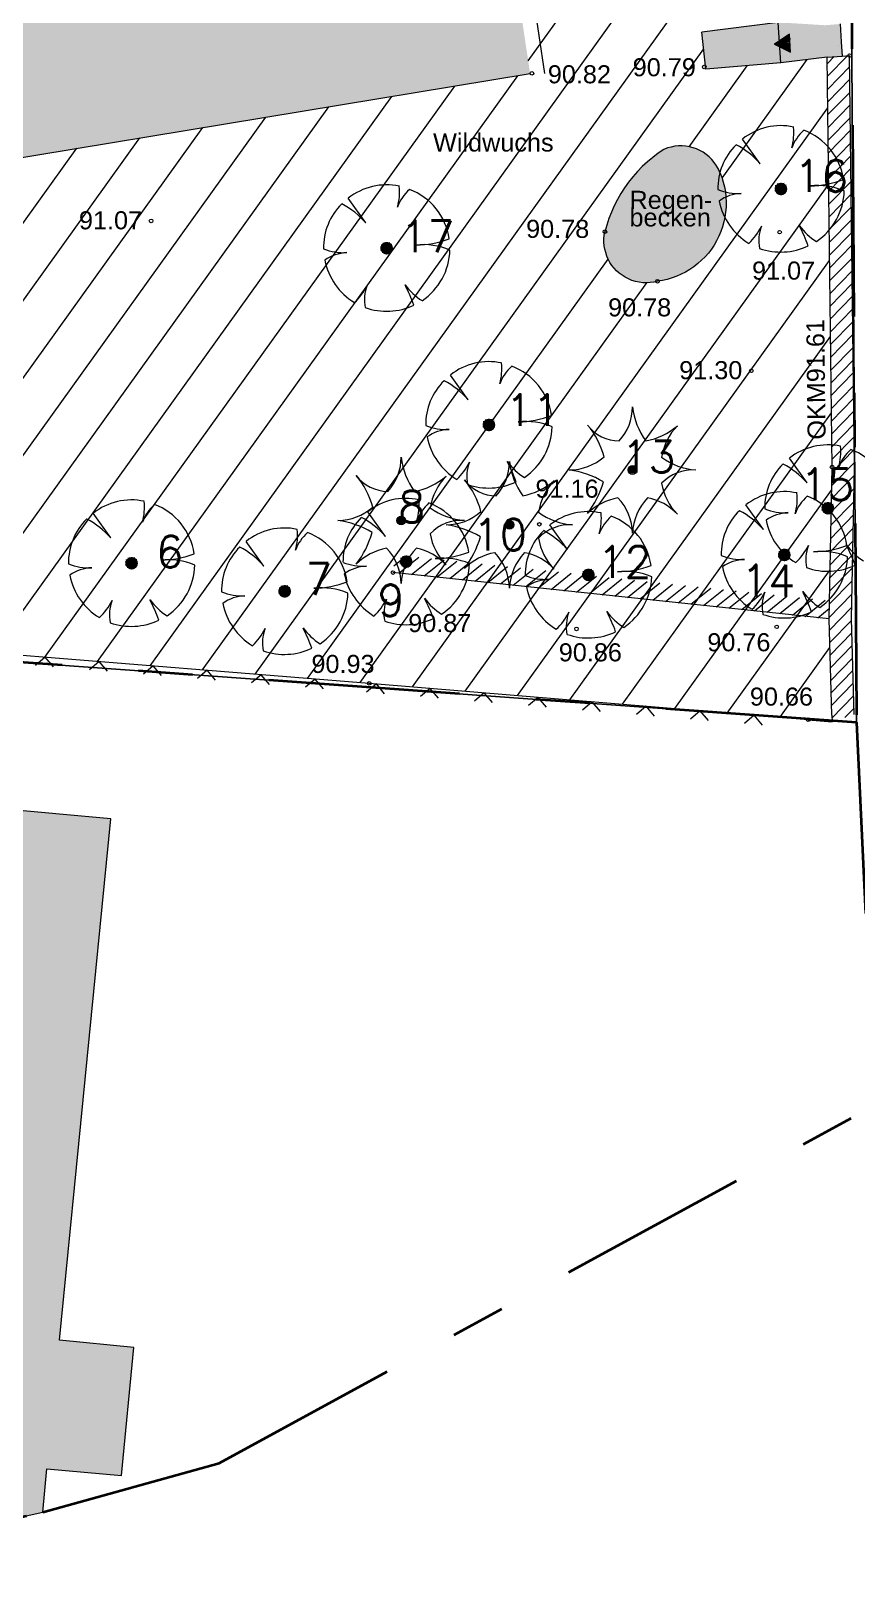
# Model space of a CAD drawing. Header units: centimetres. Extents: x 0 to 44.8, y 0 to 29.7.
# Drawn here: x 37.096 to 38.621, y 5.272 to 8.139 of the extents above; entities that cross this region are included whole.
import ezdxf
from ezdxf.xclip import XClip

# ---------------------------------------------------------------- set-up
doc = ezdxf.new("R2010")
doc.units = ezdxf.units.CM
doc.header["$MEASUREMENT"] = 0
doc.header["$XCLIPFRAME"] = 0
doc.linetypes.add('Doppelstrichlinie', pattern=[1.093611, 0.529167, -0.211667, 0.141111, -0.211667])
for name, color, linetype in [('AB-01_Lageplan_1_0', 7, 'Continuous'), ('AB-01_Lageplan_1_Ebene 500', 7, 'Continuous'), ('AB-01_Lageplan_1_Ebene 510', 7, 'Continuous'), ('AB-01_Lageplan_1_Ebene 7000', 7, 'Continuous'), ('AB-01_Lageplan_1_Ebene 7340', 7, 'Continuous'), ('AB-01_Lageplan_1_Ebene 7350', 7, 'Continuous'), ('AB-01_Lageplan_1_Ebene 8000', 7, 'Continuous'), ('AB-01_Lageplan_1_Ebene 805', 7, 'Continuous'), ('Layout-Zeichnung.Layout', 7, 'Continuous')]:
    doc.layers.add(name, color=color, linetype=linetype)
doc.styles.add('ERSTELLTER_STIL_2', font='Simplex.shx')
doc.styles.add('ERSTELLTER_STIL_3', font='')
doc.styles.get('ERSTELLTER_STIL_3').set_extended_font_data('Arial')

# ---------------------------------------------------------------- blocks, each defined once
blk = doc.blocks.new('Zeichnung_1_1', base_point=(36.7453, 8.7483))
at = {"layer": 'AB-01_Lageplan_1_Ebene 7000', "linetype": 'Continuous', "lineweight": 18, "true_color": 0x00a800}
for points in [[(38.4808, 7.8586, 1), (38.4808, 7.8353, 1)], [(37.7529, 7.7494, 1), (37.7529, 7.726, 1)], [(37.9417, 7.4231, 1), (37.9417, 7.3998, 1)], [(38.2066, 7.3342, 1), (38.2066, 7.3226, 1)], [(38.5675, 7.2694, 1), (38.5675, 7.2461, 1)], [(37.7796, 7.2411, 1), (37.7796, 7.2294, 1)], [(37.9795, 7.233, 1), (37.9795, 7.2213, 1)], [(37.2821, 7.1679, 1), (37.2821, 7.1446, 1)], [(37.7889, 7.1708, 1), (37.7889, 7.1475, 1)], [(38.487, 7.1833, 1), (38.487, 7.1599, 1)], [(38.1254, 7.1464, 1), (38.1254, 7.123, 1)], [(37.5646, 7.1161, 1), (37.5646, 7.0927, 1)]]:
    blk.add_hatch(color=94, dxfattribs=at).paths.add_polyline_path(points)
at = {"layer": 'AB-01_Lageplan_1_Ebene 7350', "linetype": 'Continuous', "lineweight": 18, "true_color": 0x89cdcd}
blk.add_hatch(color=133, dxfattribs=at).paths.add_polyline_path([(38.2073, 7.8696, 0.113733), (38.1557, 7.7682, 0.279249), (38.1821, 7.6919, 0.246021), (38.2529, 7.6767, 0.257548), (38.3661, 7.7597, 0.211587), (38.3681, 7.8774, 0.137121), (38.3428, 7.9108, 0.27158), (38.2647, 7.9202, 0.075997)])
at = {"layer": 'AB-01_Lageplan_1_Ebene 8000', "linetype": 'Continuous', "lineweight": 18, "true_color": 0xcdbe89}
blk.add_hatch(color=43, dxfattribs=at).paths.add_polyline_path([(38.4755, 8.1546), (38.3348, 8.1367), (38.3423, 8.068), (38.4803, 8.0798), (38.5663, 8.0906), (38.5937, 8.0924), (38.5898, 8.1516), (38.5627, 8.1492)])
at = {"layer": 'AB-01_Lageplan_1_Ebene 805', "linetype": 'Continuous', "lineweight": 13, "true_color": 0x9f9f9f}
for points in [[(37.0499, 8.8128), (36.4214, 8.7067), (36.457, 8.3415), (36.4832, 7.8074), (38.0177, 8.0599), (37.8964, 8.865), (38.5523, 8.9813), (38.233, 10.6142), (37.8071, 10.541), (37.566, 10.5032), (37.647, 10.042), (37.7704, 9.3499), (37.841, 8.9455)], [(36.5073, 5.2724), (37.1183, 5.4047), (37.1255, 5.4848), (37.2632, 5.4722), (37.2859, 5.7088), (37.1486, 5.7222), (37.2434, 6.6848), (37.0276, 6.7044), (37.0429, 6.8656), (36.7496, 6.8936), (36.7342, 6.733), (36.6322, 6.7429), (36.6105, 6.5196), (36.5223, 6.5283), (36.5002, 6.3016), (36.5885, 6.2929)]]:
    blk.add_hatch(color=253, dxfattribs=at).paths.add_polyline_path(points)
at = {"layer": 'AB-01_Lageplan_1_0', "color": 7, "linetype": 'Continuous', "lineweight": 25, "ltscale": 0.666667, "flags": 128}
blk.add_lwpolyline([(38.6074, 8.6995), (38.233, 10.6142), (37.8071, 10.541), (36.9485, 10.4063), (34.6533, 10.7925), (34.6979, 11.2363), (33.4887, 11.3749), (33.1605, 8.0705), (33.1819, 7.6585), (33.9245, 7.4314), (35.1205, 7.5647), (36.4969, 7.7181), (36.4491, 7.0186), (38.6203, 6.8623)], close=True, dxfattribs=at)
blk.add_lwpolyline([(38.6074, 8.6995), (38.233, 10.6142), (37.8071, 10.541), (36.9485, 10.4063), (34.6533, 10.7925), (34.6979, 11.2363), (33.4887, 11.3749), (33.1605, 8.0705), (33.1819, 7.6585), (33.9245, 7.4314), (35.1205, 7.5647), (36.4969, 7.7181), (36.4491, 7.0186), (38.6203, 6.8623)], close=True, dxfattribs=at)
blk.add_lwpolyline([(38.6074, 8.6995), (38.233, 10.6142), (37.8071, 10.541), (36.9485, 10.4063), (34.6533, 10.7925), (34.6979, 11.2363), (33.4887, 11.3749), (33.1605, 8.0705), (33.1819, 7.6585), (33.9245, 7.4314), (35.1205, 7.5647), (36.4969, 7.7181), (36.4491, 7.0186), (38.6203, 6.8623)], close=True, dxfattribs=at)
at = {"layer": 'AB-01_Lageplan_1_Ebene 500', "color": 2, "linetype": 'Continuous', "lineweight": 18, "ltscale": 0.666667}
for p, q in [((38.3315, 8.1353), (38.3315, 8.1353)), ((38.5873, 8.1114), (38.5873, 8.1114)), ((38.4775, 8.0806), (38.4775, 8.0806))]:
    blk.add_line(p, q, dxfattribs=at)
at = {"layer": 'AB-01_Lageplan_1_Ebene 500', "color": 7, "linetype": 'Continuous', "lineweight": 13, "ltscale": 0.666667}
for centre in [(38.6075, 8.0933), (38.021, 8.0604), (38.3391, 8.0722), (37.318, 7.7881), (38.1557, 7.7682), (38.4783, 7.7673), (38.2529, 7.6767), (38.4261, 7.5115), (38.0347, 7.2281), (37.7645, 7.1391), (38.1033, 7.035), (38.4729, 7.0389), (37.7206, 6.9346), (38.531, 6.8675)]:
    blk.add_circle(centre, 0.00333, dxfattribs=at)
at = {"layer": 'AB-01_Lageplan_1_Ebene 510', "color": 1, "linetype": 'Doppelstrichlinie', "lineweight": 35, "ltscale": 0.666667, "true_color": 0xe60000}
for p, q in [((38.6074, 8.6995), (38.6203, 6.8623)), ((38.6203, 6.8623), (36.4491, 7.0186)), ((38.6203, 6.8623), (38.6528, 6.1553)), ((37.4439, 5.4953), (38.6264, 6.1409)), ((37.1183, 5.4047), (37.4439, 5.4953)), ((36.5073, 5.2724), (37.1183, 5.4047))]:
    blk.add_line(p, q, dxfattribs=at)
at = {"layer": 'AB-01_Lageplan_1_Ebene 510', "color": 7, "linetype": 'Continuous', "lineweight": 13, "ltscale": 0.666667}
blk.add_circle((38.6203, 6.8623), 0.0005, dxfattribs=at)
at = {"layer": 'AB-01_Lageplan_1_Ebene 7000', "color": 7, "linetype": 'Continuous', "lineweight": 13, "ltscale": 0.666667}
for p, q in [((38.0142, 8.0833), (38.5541, 8.8358)), ((37.316, 6.9672), (38.5559, 8.6953)), ((37.413, 6.9594), (38.5576, 8.5548)), ((37.5099, 6.9516), (38.3382, 8.1059)), ((38.372, 7.8672), (38.5289, 8.0859)), ((37.2191, 6.975), (37.9947, 8.0561)), ((38.311, 7.9251), (38.4182, 8.0745)), ((37.1221, 6.9828), (37.8784, 8.037)), ((36.9282, 6.9985), (37.6458, 7.9987)), ((37.0252, 6.9906), (37.7621, 8.0178)), ((36.8313, 7.0063), (37.5296, 7.9796)), ((37.8007, 6.9279), (38.5674, 7.9965)), ((36.6373, 7.0219), (37.297, 7.9413)), ((36.7343, 7.0141), (37.4133, 7.9604)), ((36.5404, 7.0297), (37.1807, 7.9222)), ((38.4423, 7.8936), (38.4097, 7.9391)), ((37.8975, 6.9199), (38.569, 7.8559)), ((38.4902, 7.854), (38.4703, 7.8528)), ((38.4738, 7.8563), (38.4867, 7.8575)), ((37.7144, 7.7844), (37.6818, 7.8299)), ((38.4692, 7.8493), (38.4913, 7.8505)), ((38.4913, 7.8446), (38.4692, 7.8435)), ((38.4727, 7.84), (38.489, 7.84)), ((38.4843, 7.8376), (38.475, 7.8376)), ((37.7413, 7.74), (37.7634, 7.7412)), ((37.7623, 7.7447), (37.7424, 7.7435)), ((37.7459, 7.747), (37.7588, 7.7482)), ((37.6069, 6.9437), (38.162, 7.7174)), ((37.7634, 7.7354), (37.7413, 7.7342)), ((37.7448, 7.7307), (37.7611, 7.7307)), ((37.7564, 7.7284), (37.7471, 7.7284)), ((37.9943, 6.9119), (38.5706, 7.7152)), ((37.7039, 6.9359), (38.2333, 7.6739)), ((38.0911, 6.9039), (38.5723, 7.5745)), ((37.9032, 7.4581), (37.8706, 7.5036)), ((38.1879, 6.8959), (38.5739, 7.4339)), ((37.9301, 7.4138), (37.9522, 7.415)), ((37.9522, 7.4091), (37.9301, 7.408)), ((37.9511, 7.4185), (37.9312, 7.4173)), ((37.9336, 7.4045), (37.9499, 7.4045)), ((37.9347, 7.4208), (37.9476, 7.422)), ((37.9452, 7.4021), (37.9359, 7.4021)), ((38.529, 7.3044), (38.4963, 7.3499)), ((38.2136, 7.3307), (38.1985, 7.3307)), ((38.1985, 7.3272), (38.2136, 7.3272)), ((38.2113, 7.3237), (38.2008, 7.3237)), ((38.202, 7.3342), (38.2113, 7.3342)), ((38.2847, 6.8879), (38.5742, 7.2914)), ((38.4485, 7.2183), (38.4159, 7.2638)), ((38.5558, 7.2601), (38.578, 7.2612)), ((38.578, 7.2554), (38.5558, 7.2542)), ((38.5768, 7.2647), (38.557, 7.2636)), ((38.5605, 7.2671), (38.5733, 7.2682)), ((37.2436, 7.2029), (37.2109, 7.2484)), ((37.7504, 7.2058), (37.7178, 7.2513)), ((37.7866, 7.2376), (37.7714, 7.2376)), ((37.7714, 7.2341), (37.7866, 7.2341)), ((37.7842, 7.2306), (37.7737, 7.2306)), ((37.7749, 7.2411), (37.7842, 7.2411)), ((37.9865, 7.2295), (37.9713, 7.2295)), ((37.9713, 7.226), (37.9865, 7.226)), ((37.9748, 7.233), (37.9841, 7.233)), ((38.0869, 7.1814), (38.0543, 7.2269)), ((38.5593, 7.2507), (38.5757, 7.2507)), ((38.571, 7.2484), (38.5617, 7.2484)), ((37.5261, 7.1511), (37.4934, 7.1966)), ((37.9841, 7.2225), (37.9736, 7.2225)), ((37.2751, 7.1656), (37.2879, 7.1667)), ((37.7983, 7.1661), (37.7784, 7.165)), ((37.7819, 7.1685), (37.7948, 7.1696)), ((38.4754, 7.1739), (38.4975, 7.1751)), ((38.4975, 7.1693), (38.4754, 7.1681)), ((38.4964, 7.1786), (38.4765, 7.1774)), ((38.48, 7.1809), (38.4929, 7.1821)), ((37.2704, 7.1586), (37.2926, 7.1597)), ((37.2926, 7.1539), (37.2704, 7.1527)), ((37.2914, 7.1632), (37.2716, 7.1621)), ((37.2739, 7.1492), (37.2903, 7.1492)), ((37.2856, 7.1469), (37.2763, 7.1469)), ((37.7773, 7.1615), (37.7994, 7.1626)), ((37.7994, 7.1568), (37.7773, 7.1556)), ((37.7808, 7.1521), (37.7971, 7.1521)), ((37.7924, 7.1498), (37.7831, 7.1498)), ((38.1138, 7.137), (38.1359, 7.1382)), ((38.1348, 7.1417), (38.1149, 7.1405)), ((38.1184, 7.144), (38.1313, 7.1452)), ((38.3815, 6.8798), (38.5713, 7.1443)), ((38.4789, 7.1646), (38.4952, 7.1646)), ((38.4905, 7.1623), (38.4812, 7.1623)), ((37.5739, 7.1114), (37.5541, 7.1102)), ((37.5576, 7.1137), (37.5704, 7.1149)), ((38.1359, 7.1324), (38.1138, 7.1312)), ((38.1173, 7.1277), (38.1336, 7.1277)), ((38.1289, 7.1254), (38.1196, 7.1254)), ((37.5529, 7.1067), (37.5751, 7.1079)), ((37.5751, 7.1021), (37.5529, 7.1009)), ((37.5564, 7.0974), (37.5728, 7.0974)), ((37.5681, 7.0951), (37.5588, 7.0951)), ((38.4784, 6.8718), (38.571, 7.001))]:
    blk.add_line(p, q, dxfattribs=at)
at = {"layer": 'AB-01_Lageplan_1_Ebene 7000', "color": 94, "linetype": 'Continuous', "lineweight": 18, "ltscale": 0.666667, "true_color": 0x00a800}
for centre, radius in [((38.2066, 7.3284), 0.00817), ((38.2066, 7.3284), 0.00583), ((37.7796, 7.2352), 0.00817), ((37.7796, 7.2352), 0.00583), ((37.9795, 7.2271), 0.00817), ((37.9795, 7.2271), 0.00583)]:
    blk.add_circle(centre, radius, dxfattribs=at)
for centre, radius, start, end in [((38.4803, 7.8507), 0.1132, 77.8059, 128.5962), ((38.4008, 7.9513), 0.1038, 344.0769, 5.5342), ((38.5783, 7.894), 0.0828, 132.0544, 159.6262), ((38.4821, 7.8474), 0.1155, 8.5041, 69.351), ((38.4773, 7.8479), 0.1132, 134.4958, 181.069), ((38.3278, 7.7942), 0.1517, 40.9781, 62.4416), ((37.7524, 7.7414), 0.1132, 77.8059, 128.5962), ((38.5331, 8.0301), 0.1773, 270.4655, 290.9043), ((38.548, 7.7263), 0.1272, 67.0713, 96.0748), ((37.6729, 7.842), 0.1038, 344.0769, 5.5342), ((37.8504, 7.7847), 0.0828, 132.0544, 159.6262), ((37.7542, 7.7381), 0.1155, 8.5041, 69.351), ((38.4022, 7.9437), 0.105, 248.7697, 272.8082), ((38.4109, 7.7619), 0.077, 92.6464, 125.2029), ((38.4832, 7.8483), 0.119, 191.3972, 238.7015), ((38.4809, 7.8468), 0.1167, 304.0272, 358.3512), ((37.7494, 7.7387), 0.1132, 134.4958, 181.069), ((37.5999, 7.6849), 0.1517, 40.9781, 62.4416), ((38.3406, 7.8308), 0.1167, 313.7994, 333.1429), ((38.5133, 7.7517), 0.0735, 158.9125, 191.2893), ((38.6067, 7.8471), 0.1143, 216.3818, 238.0234), ((38.2616, 7.6464), 0.2858, 19.5417, 27.717), ((37.8052, 7.9209), 0.1773, 270.4655, 290.9043), ((37.8201, 7.6171), 0.1272, 67.0713, 96.0748), ((38.4804, 7.8484), 0.1178, 250.5346, 295.4129), ((37.6743, 7.8344), 0.105, 248.7697, 272.8082), ((37.683, 7.6526), 0.077, 92.6464, 125.2029), ((37.7553, 7.7391), 0.119, 191.3972, 238.7015), ((37.753, 7.7376), 0.1167, 304.0272, 358.3512), ((37.6127, 7.7216), 0.1167, 313.7994, 333.1429), ((37.7853, 7.6424), 0.0735, 158.9125, 191.2893), ((37.8788, 7.7379), 0.1143, 216.3818, 238.0234), ((37.5337, 7.5371), 0.2858, 19.5417, 27.717), ((37.7525, 7.7391), 0.1178, 250.5346, 295.4129), ((37.9412, 7.4152), 0.1132, 77.8059, 128.5962), ((37.8617, 7.5158), 0.1038, 344.0769, 5.5342), ((38.0392, 7.4585), 0.0828, 132.0544, 159.6262), ((37.943, 7.4119), 0.1155, 8.5041, 69.351), ((37.9382, 7.4124), 0.1132, 134.4958, 181.069), ((37.7887, 7.3587), 0.1517, 40.9781, 62.4416), ((37.994, 7.5946), 0.1773, 270.4655, 290.9043), ((38.1156, 7.4442), 0.091, 316.947, 0.552), ((38.3377, 7.4597), 0.1318, 186.3957, 216.1053), ((37.8631, 7.5082), 0.105, 248.7697, 272.8082), ((37.8718, 7.3264), 0.077, 92.6464, 125.2029), ((38.0089, 7.2908), 0.1272, 67.0713, 96.0748), ((37.9418, 7.4113), 0.1167, 304.0272, 358.3512), ((38.1824, 7.4556), 0.0735, 217.097, 269.7729), ((38.0108, 7.3154), 0.1482, 14.6553, 40.2936), ((38.2087, 7.5037), 0.1237, 280.4753, 310.8067), ((38.3675, 7.3346), 0.1085, 135.9445, 170.9254), ((37.9441, 7.4128), 0.119, 191.3972, 238.7015), ((38.5669, 7.2615), 0.1132, 77.8059, 128.5962), ((38.4875, 7.3621), 0.1038, 344.0769, 5.5342), ((38.665, 7.3047), 0.0828, 132.0544, 159.6262), ((38.5688, 7.2582), 0.1155, 8.5041, 69.351), ((37.6886, 7.351), 0.091, 316.947, 0.552), ((37.9106, 7.3666), 0.1318, 186.3957, 216.1053), ((37.8015, 7.3953), 0.1167, 313.7994, 333.1429), ((37.9741, 7.3162), 0.0735, 158.9125, 191.2893), ((37.8885, 7.3429), 0.091, 316.947, 0.552), ((38.0676, 7.4116), 0.1143, 216.3818, 238.0234), ((37.7225, 7.2109), 0.2858, 19.5417, 27.717), ((38.1105, 7.3585), 0.1318, 186.3957, 216.1053), ((38.0893, 7.4264), 0.098, 270.384, 311.4116), ((38.3323, 7.4494), 0.1213, 233.6046, 265.7491), ((38.564, 7.2587), 0.1132, 134.4958, 181.069), ((38.4145, 7.2049), 0.1517, 40.9781, 62.4416), ((37.7554, 7.3624), 0.0735, 217.097, 269.7729), ((37.5837, 7.2222), 0.1482, 14.6553, 40.2936), ((37.7816, 7.4105), 0.1237, 280.4753, 310.8067), ((37.9404, 7.2415), 0.1085, 135.9445, 170.9254), ((37.9553, 7.3543), 0.0735, 217.097, 269.7729), ((37.7836, 7.2141), 0.1482, 14.6553, 40.2936), ((37.9815, 7.4024), 0.1237, 280.4753, 310.8067), ((38.1403, 7.2334), 0.1085, 135.9445, 170.9254), ((38.0696, 7.1699), 0.1598, 58.5562, 82.6748), ((38.3178, 7.2492), 0.0793, 86.0348, 136.4662), ((37.9413, 7.4129), 0.1178, 250.5346, 295.4129), ((37.9835, 7.3545), 0.1762, 322.7677, 344.1022), ((38.3629, 7.3202), 0.1038, 189.0295, 225.0322), ((38.4865, 7.1753), 0.1132, 77.8059, 128.5962), ((38.407, 7.2759), 0.1038, 344.0769, 5.5342), ((38.5845, 7.2186), 0.0828, 132.0544, 159.6262), ((38.4883, 7.172), 0.1155, 8.5041, 69.351), ((37.2815, 7.1599), 0.1132, 77.8059, 128.5962), ((37.2021, 7.2605), 0.1038, 344.0769, 5.5342), ((37.3796, 7.2032), 0.0828, 132.0544, 159.6262), ((37.2834, 7.1566), 0.1155, 8.5041, 69.351), ((37.6622, 7.3332), 0.098, 270.384, 311.4116), ((37.7884, 7.1628), 0.1132, 77.8059, 128.5962), ((37.7089, 7.2634), 0.1038, 344.0769, 5.5342), ((37.8864, 7.2061), 0.0828, 132.0544, 159.6262), ((37.7902, 7.1595), 0.1155, 8.5041, 69.351), ((37.9052, 7.3562), 0.1213, 233.6046, 265.7491), ((37.8621, 7.3251), 0.098, 270.384, 311.4116), ((38.1249, 7.1384), 0.1132, 77.8059, 128.5962), ((38.1998, 7.1704), 0.1085, 100.596, 134.428), ((38.1098, 7.2101), 0.0968, 0.9399, 43.7174), ((38.308, 7.2069), 0.1015, 136.3049, 177.2979), ((38.2159, 7.1785), 0.1003, 42.8523, 79.2457), ((38.4835, 7.1725), 0.1132, 134.4958, 181.069), ((38.334, 7.1188), 0.1517, 40.9781, 62.4416), ((38.4889, 7.3544), 0.105, 248.7697, 272.8082), ((37.2786, 7.1572), 0.1132, 134.4958, 181.069), ((37.1291, 7.1034), 0.1517, 40.9781, 62.4416), ((37.6425, 7.0767), 0.1598, 58.5562, 82.6748), ((37.7854, 7.1601), 0.1132, 134.4958, 181.069), ((37.6359, 7.1063), 0.1517, 40.9781, 62.4416), ((37.8908, 7.1561), 0.0793, 86.0348, 136.4662), ((37.8424, 7.0686), 0.1598, 58.5562, 82.6748), ((38.1051, 7.3481), 0.1213, 233.6046, 265.7491), ((38.0906, 7.148), 0.0793, 86.0348, 136.4662), ((38.0454, 7.239), 0.1038, 344.0769, 5.5342), ((38.2229, 7.1817), 0.0828, 132.0544, 159.6262), ((38.1267, 7.1351), 0.1155, 8.5041, 69.351), ((38.4975, 7.1727), 0.077, 92.6464, 125.2029), ((38.5698, 7.2591), 0.119, 191.3972, 238.7015), ((37.564, 7.1081), 0.1132, 77.8059, 128.5962), ((37.4846, 7.2087), 0.1038, 344.0769, 5.5342), ((37.6621, 7.1514), 0.0828, 132.0544, 159.6262), ((37.5659, 7.1048), 0.1155, 8.5041, 69.351), ((37.5565, 7.2613), 0.1762, 322.7677, 344.1022), ((37.9358, 7.227), 0.1038, 189.0295, 225.0322), ((37.7564, 7.2532), 0.1762, 322.7677, 344.1022), ((38.1219, 7.1356), 0.1132, 134.4958, 181.069), ((38.1357, 7.2189), 0.1038, 189.0295, 225.0322), ((37.9724, 7.0819), 0.1517, 40.9781, 62.4416), ((37.3343, 7.3394), 0.1773, 270.4655, 290.9043), ((37.5611, 7.1054), 0.1132, 134.4958, 181.069), ((37.4116, 7.0516), 0.1517, 40.9781, 62.4416), ((37.7727, 7.0772), 0.1085, 100.596, 134.428), ((37.6828, 7.117), 0.0968, 0.9399, 43.7174), ((37.881, 7.1138), 0.1015, 136.3049, 177.2979), ((37.7888, 7.0853), 0.1003, 42.8523, 79.2457), ((37.8412, 7.3423), 0.1773, 270.4655, 290.9043), ((37.8561, 7.0385), 0.1272, 67.0713, 96.0748), ((37.9726, 7.0691), 0.1085, 100.596, 134.428), ((37.8826, 7.1089), 0.0968, 0.9399, 43.7174), ((38.0808, 7.1057), 0.1015, 136.3049, 177.2979), ((37.9887, 7.0772), 0.1003, 42.8523, 79.2457), ((38.4084, 7.2683), 0.105, 248.7697, 272.8082), ((38.4272, 7.2416), 0.1167, 313.7994, 333.1429), ((38.5999, 7.1625), 0.0735, 158.9125, 191.2893), ((38.5393, 7.3548), 0.1773, 270.4655, 290.9043), ((38.5542, 7.051), 0.1272, 67.0713, 96.0748), ((38.4871, 7.1714), 0.1167, 304.0272, 358.3512), ((38.6934, 7.2579), 0.1143, 216.3818, 238.0234), ((38.3483, 7.0571), 0.2858, 19.5417, 27.717), ((37.2034, 7.2529), 0.105, 248.7697, 272.8082), ((37.2121, 7.0711), 0.077, 92.6464, 125.2029), ((37.3492, 7.0356), 0.1272, 67.0713, 96.0748), ((37.2821, 7.1561), 0.1167, 304.0272, 358.3512), ((37.7103, 7.2558), 0.105, 248.7697, 272.8082), ((37.719, 7.074), 0.077, 92.6464, 125.2029), ((37.7912, 7.1605), 0.119, 191.3972, 238.7015), ((37.789, 7.159), 0.1167, 304.0272, 358.3512), ((38.1777, 7.3179), 0.1773, 270.4655, 290.9043), ((38.1926, 7.0141), 0.1272, 67.0713, 96.0748), ((38.4171, 7.0865), 0.077, 92.6464, 125.2029), ((38.4893, 7.1729), 0.119, 191.3972, 238.7015), ((38.5671, 7.2592), 0.1178, 250.5346, 295.4129), ((37.2844, 7.1576), 0.119, 191.3972, 238.7015), ((37.6168, 7.2876), 0.1773, 270.4655, 290.9043), ((37.6317, 6.9838), 0.1272, 67.0713, 96.0748), ((38.0468, 7.2314), 0.105, 248.7697, 272.8082), ((38.0555, 7.0496), 0.077, 92.6464, 125.2029), ((38.1277, 7.136), 0.119, 191.3972, 238.7015), ((38.1255, 7.1346), 0.1167, 304.0272, 358.3512), ((37.1418, 7.1401), 0.1167, 313.7994, 333.1429), ((37.3145, 7.0609), 0.0735, 158.9125, 191.2893), ((37.408, 7.1564), 0.1143, 216.3818, 238.0234), ((37.0629, 6.9556), 0.2858, 19.5417, 27.717), ((37.486, 7.2011), 0.105, 248.7697, 272.8082), ((37.4947, 7.0193), 0.077, 92.6464, 125.2029), ((37.5669, 7.1058), 0.119, 191.3972, 238.7015), ((37.5647, 7.1043), 0.1167, 304.0272, 358.3512), ((37.6487, 7.143), 0.1167, 313.7994, 333.1429), ((37.8213, 7.0638), 0.0735, 158.9125, 191.2893), ((37.9148, 7.1593), 0.1143, 216.3818, 238.0234), ((37.5697, 6.9585), 0.2858, 19.5417, 27.717), ((38.3468, 7.1555), 0.1167, 313.7994, 333.1429), ((38.5194, 7.0763), 0.0735, 158.9125, 191.2893), ((38.6129, 7.1717), 0.1143, 216.3818, 238.0234), ((38.2678, 6.971), 0.2858, 19.5417, 27.717), ((37.2817, 7.1576), 0.1178, 250.5346, 295.4129), ((37.7885, 7.1606), 0.1178, 250.5346, 295.4129), ((37.9852, 7.1186), 0.1167, 313.7994, 333.1429), ((38.1578, 7.0394), 0.0735, 158.9125, 191.2893), ((38.2513, 7.1348), 0.1143, 216.3818, 238.0234), ((37.9062, 6.9341), 0.2858, 19.5417, 27.717), ((38.4866, 7.173), 0.1178, 250.5346, 295.4129), ((37.4244, 7.0883), 0.1167, 313.7994, 333.1429), ((37.597, 7.0091), 0.0735, 158.9125, 191.2893), ((37.6905, 7.1046), 0.1143, 216.3818, 238.0234), ((37.3454, 6.9038), 0.2858, 19.5417, 27.717), ((38.125, 7.1361), 0.1178, 250.5346, 295.4129), ((37.5642, 7.1058), 0.1178, 250.5346, 295.4129)]:
    blk.add_arc(centre, radius, start, end, dxfattribs=at)
at = {"layer": 'AB-01_Lageplan_1_Ebene 7340', "color": 7, "linetype": 'Continuous', "lineweight": 13, "ltscale": 0.666667}
for p, q in [((37.7206, 6.9346), (36.4095, 7.0403)), ((37.1226, 6.9828), (37.1046, 6.9675)), ((37.1379, 6.9648), (37.1226, 6.9828)), ((37.2223, 6.9748), (37.2043, 6.9595)), ((37.2375, 6.9568), (37.2223, 6.9748)), ((37.3219, 6.9667), (37.304, 6.9514)), ((37.3372, 6.9488), (37.3219, 6.9667)), ((37.4216, 6.9587), (37.4037, 6.9434)), ((37.4369, 6.9407), (37.4216, 6.9587)), ((37.5213, 6.9506), (37.5033, 6.9354)), ((37.5366, 6.9327), (37.5213, 6.9506)), ((37.621, 6.9426), (37.603, 6.9273)), ((37.6362, 6.9247), (37.621, 6.9426)), ((37.7338, 6.9335), (37.7158, 6.9183)), ((38.531, 6.8675), (37.7206, 6.9346)), ((37.749, 6.9155), (37.7338, 6.9335)), ((37.8334, 6.9252), (37.8154, 6.91)), ((37.8486, 6.9073), (37.8334, 6.9252)), ((37.9331, 6.917), (37.9151, 6.9018)), ((37.9483, 6.899), (37.9331, 6.917)), ((38.0327, 6.9087), (38.0147, 6.8935)), ((38.048, 6.8907), (38.0327, 6.9087)), ((38.1324, 6.9005), (38.1144, 6.8852)), ((38.1476, 6.8825), (38.1324, 6.9005)), ((38.232, 6.8922), (38.2141, 6.877)), ((38.2473, 6.8742), (38.232, 6.8922)), ((38.3317, 6.884), (38.3137, 6.8687)), ((38.3469, 6.866), (38.3317, 6.884)), ((38.4314, 6.8757), (38.4134, 6.8605)), ((38.4466, 6.8577), (38.4314, 6.8757)), ((38.531, 6.8675), (38.575, 6.8638))]:
    blk.add_line(p, q, dxfattribs=at)
at = {"layer": 'AB-01_Lageplan_1_Ebene 7350', "color": 7, "linetype": 'Continuous', "lineweight": 13, "ltscale": 0.666667}
for p, q in [((38.5663, 8.0906), (38.5937, 8.0924)), ((38.5751, 7.3337), (38.5663, 8.0906)), ((38.5664, 8.0786), (38.579, 8.0914)), ((38.5667, 8.055), (38.6039, 8.0931)), ((38.5937, 8.0924), (38.6075, 8.0933)), ((38.6164, 7.3328), (38.6075, 8.0933)), ((38.567, 8.0314), (38.6077, 8.0731)), ((38.5672, 8.0079), (38.608, 8.0496)), ((38.5675, 7.9843), (38.6082, 8.026)), ((38.5678, 7.9607), (38.6085, 8.0024)), ((38.5681, 7.9371), (38.6088, 7.9789)), ((38.5683, 7.9136), (38.6091, 7.9553)), ((38.5686, 7.89), (38.6094, 7.9317)), ((38.5689, 7.8664), (38.6096, 7.9082)), ((38.5691, 7.8429), (38.6099, 7.8846)), ((38.5694, 7.8193), (38.6102, 7.861)), ((38.5697, 7.7957), (38.6105, 7.8374)), ((38.57, 7.7721), (38.6107, 7.8139)), ((38.5702, 7.7486), (38.611, 7.7903)), ((38.5705, 7.725), (38.6113, 7.7667)), ((38.5708, 7.7014), (38.6116, 7.7432)), ((38.5711, 7.6779), (38.6119, 7.7196)), ((38.5713, 7.6543), (38.6121, 7.696)), ((38.5716, 7.6307), (38.6124, 7.6725)), ((38.5719, 7.6071), (38.6127, 7.6489)), ((38.5722, 7.5836), (38.613, 7.6253)), ((38.5724, 7.56), (38.6132, 7.6018)), ((38.5727, 7.5364), (38.6135, 7.5782)), ((38.573, 7.5129), (38.6138, 7.5546)), ((38.5733, 7.4893), (38.6141, 7.5311)), ((38.5735, 7.4657), (38.6143, 7.5075)), ((38.5738, 7.4421), (38.6146, 7.4839)), ((38.5741, 7.4186), (38.6149, 7.4603)), ((38.5744, 7.395), (38.6152, 7.4368)), ((38.5746, 7.3714), (38.6155, 7.4132)), ((38.5749, 7.3478), (38.6157, 7.3896)), ((38.5749, 7.324), (38.616, 7.3661)), ((38.5744, 7.2996), (38.6163, 7.3425)), ((38.5695, 7.0535), (38.5751, 7.3337)), ((38.5739, 7.2753), (38.6161, 7.3185)), ((38.6108, 7.0537), (38.6164, 7.3328)), ((38.5734, 7.2509), (38.6156, 7.2941)), ((38.5729, 7.2266), (38.6151, 7.2698)), ((38.5725, 7.2022), (38.6147, 7.2454)), ((38.5715, 7.1535), (38.6137, 7.1967)), ((38.572, 7.1779), (38.6142, 7.2211)), ((37.7658, 7.1517), (37.7886, 7.1701)), ((37.7754, 7.138), (37.8121, 7.1676)), ((38.571, 7.1292), (38.6132, 7.1724)), ((38.5695, 7.0535), (37.7645, 7.1391)), ((37.7988, 7.1355), (37.8355, 7.1651)), ((37.8223, 7.133), (37.859, 7.1626)), ((37.8457, 7.1305), (37.8824, 7.1601)), ((37.8692, 7.128), (37.9058, 7.1576)), ((37.8926, 7.1255), (37.9293, 7.1551)), ((37.916, 7.123), (37.9527, 7.1526)), ((37.9395, 7.1205), (37.9761, 7.1502)), ((37.9629, 7.118), (37.9996, 7.1477)), ((37.9864, 7.1155), (38.023, 7.1452)), ((38.0098, 7.1131), (38.0465, 7.1427)), ((38.0332, 7.1106), (38.0699, 7.1402)), ((38.0567, 7.1081), (38.0933, 7.1377)), ((38.5705, 7.1048), (38.6127, 7.148)), ((38.0801, 7.1056), (38.1168, 7.1352)), ((38.1035, 7.1031), (38.1402, 7.1327)), ((38.127, 7.1006), (38.1637, 7.1302)), ((38.1504, 7.0981), (38.1871, 7.1277)), ((38.1739, 7.0956), (38.2105, 7.1252)), ((38.1973, 7.0931), (38.234, 7.1227)), ((38.2207, 7.0906), (38.2574, 7.1202)), ((38.2442, 7.0881), (38.2808, 7.1178)), ((38.2676, 7.0856), (38.3043, 7.1153)), ((38.291, 7.0832), (38.3277, 7.1128)), ((38.3145, 7.0807), (38.3512, 7.1103)), ((38.57, 7.0805), (38.6122, 7.1237)), ((38.3379, 7.0782), (38.3746, 7.1078)), ((38.3614, 7.0757), (38.398, 7.1053)), ((38.3848, 7.0732), (38.4215, 7.1028)), ((38.4082, 7.0707), (38.4449, 7.1003)), ((38.4317, 7.0682), (38.4683, 7.0978)), ((38.4551, 7.0657), (38.4918, 7.0953)), ((38.4786, 7.0632), (38.5152, 7.0928)), ((38.502, 7.0607), (38.5387, 7.0903)), ((38.5254, 7.0582), (38.5621, 7.0879)), ((38.5695, 7.0561), (38.6117, 7.0993)), ((38.5489, 7.0557), (38.5699, 7.0727)), ((38.5746, 6.8756), (38.5695, 7.0535)), ((38.5701, 7.0328), (38.6113, 7.075)), ((38.5708, 7.0097), (38.6109, 7.0508)), ((38.6159, 6.8768), (38.6108, 7.0537)), ((38.5714, 6.9865), (38.6116, 7.0276)), ((38.5721, 6.9633), (38.6123, 7.0044)), ((38.5728, 6.9401), (38.6129, 6.9813)), ((38.5734, 6.917), (38.6136, 6.9581)), ((38.5741, 6.8938), (38.6143, 6.9349)), ((38.5748, 6.8706), (38.6149, 6.9118)), ((38.5987, 6.8713), (38.6156, 6.8886)), ((38.5746, 6.8756), (38.575, 6.8638))]:
    blk.add_line(p, q, dxfattribs=at)
blk.add_circle((38.5751, 7.3337), 0.00333, dxfattribs=at)
at = {"layer": 'AB-01_Lageplan_1_Ebene 8000', "color": 7, "linetype": 'Continuous', "lineweight": 13, "ltscale": 0.666667}
for p, q in [((38.4755, 8.1546), (38.3348, 8.1367)), ((38.4803, 8.0798), (38.4755, 8.1546)), ((38.5898, 8.1516), (38.5919, 8.1188)), ((38.3423, 8.068), (38.3348, 8.1367)), ((38.4962, 8.133), (38.4689, 8.1145)), ((38.4963, 8.1313), (38.4689, 8.1145)), ((38.4689, 8.1145), (38.4965, 8.1296)), ((38.4689, 8.1145), (38.4966, 8.128)), ((38.4689, 8.1145), (38.4967, 8.1263)), ((38.4968, 8.1246), (38.4689, 8.1145)), ((38.4969, 8.123), (38.4689, 8.1145)), ((38.497, 8.1213), (38.4689, 8.1145)), ((38.4689, 8.1145), (38.4971, 8.1197)), ((38.4972, 8.118), (38.4689, 8.1145)), ((38.4689, 8.1145), (38.4973, 8.1163)), ((38.4974, 8.1147), (38.4689, 8.1145)), ((38.4689, 8.1145), (38.4984, 8.0997)), ((38.4689, 8.1145), (38.4975, 8.113)), ((38.4689, 8.1145), (38.4977, 8.1097)), ((38.4976, 8.1113), (38.4689, 8.1145)), ((38.4689, 8.1145), (38.4979, 8.1063)), ((38.4978, 8.108), (38.4689, 8.1145)), ((38.4689, 8.1145), (38.4982, 8.103)), ((38.4981, 8.1047), (38.4689, 8.1145)), ((38.4689, 8.1145), (38.4983, 8.1014)), ((38.4984, 8.0997), (38.4962, 8.133)), ((38.4967, 8.1263), (38.4969, 8.123)), ((38.4967, 8.1263), (38.4968, 8.1246)), ((38.4969, 8.123), (38.4968, 8.1246)), ((38.5919, 8.1188), (38.5937, 8.0924)), ((38.5663, 8.0906), (38.4803, 8.0798)), ((38.4803, 8.0798), (38.3423, 8.068))]:
    blk.add_line(p, q, dxfattribs=at)
at = {"layer": 'AB-01_Lageplan_1_Ebene 8000', "color": 7, "linetype": 'Continuous', "lineweight": 13, "ltscale": 0.666667, "flags": 128}
for points in [[(38.2647, 7.9202), (38.2541, 7.913), (38.2439, 7.9053), (38.2341, 7.8971), (38.2247, 7.8884), (38.2157, 7.8792), (38.2073, 7.8696)], [(38.3428, 7.9108), (38.3372, 7.9147), (38.3312, 7.9181), (38.325, 7.9209), (38.3185, 7.9232), (38.3118, 7.925), (38.3051, 7.9261), (38.2982, 7.9266), (38.2913, 7.9265), (38.2845, 7.9258), (38.2778, 7.9245), (38.2712, 7.9227), (38.2647, 7.9202)], [(38.3681, 7.8774), (38.3652, 7.8838), (38.3617, 7.89), (38.3577, 7.8958), (38.3532, 7.9012), (38.3483, 7.9062), (38.3428, 7.9108)], [(38.2073, 7.8696), (38.1993, 7.8596), (38.1919, 7.8493), (38.185, 7.8386), (38.1787, 7.8275), (38.1729, 7.8161), (38.1677, 7.8045), (38.1631, 7.7926), (38.1591, 7.7805), (38.1557, 7.7682)], [(38.3681, 7.8774), (38.3714, 7.8687), (38.3742, 7.8598), (38.3764, 7.8507), (38.3781, 7.8416), (38.3791, 7.8323), (38.3795, 7.823), (38.3794, 7.8137), (38.3786, 7.8044), (38.3773, 7.7952), (38.3753, 7.7861), (38.3728, 7.7771), (38.3697, 7.7683), (38.3661, 7.7597)], [(38.1821, 7.6919), (38.1773, 7.6962), (38.1728, 7.701), (38.1687, 7.7061), (38.1651, 7.7116), (38.162, 7.7173), (38.1594, 7.7233), (38.1572, 7.7295), (38.1556, 7.7358), (38.1545, 7.7422), (38.154, 7.7488), (38.154, 7.7553), (38.1546, 7.7618), (38.1557, 7.7682)], [(38.3661, 7.7597), (38.362, 7.7515), (38.3573, 7.7436), (38.3522, 7.736), (38.3467, 7.7288), (38.3406, 7.7219), (38.3342, 7.7154), (38.3274, 7.7093), (38.3201, 7.7036), (38.3126, 7.6985), (38.3047, 7.6938), (38.2966, 7.6896), (38.2882, 7.6859), (38.2796, 7.6828), (38.2708, 7.6802), (38.2619, 7.6782), (38.2529, 7.6767)], [(38.2529, 7.6767), (38.2462, 7.6752), (38.2394, 7.6742), (38.2326, 7.6739), (38.2258, 7.6741), (38.219, 7.675), (38.2123, 7.6764), (38.2057, 7.6784), (38.1994, 7.681), (38.1933, 7.6841), (38.1875, 7.6877), (38.1821, 7.6919)]]:
    blk.add_lwpolyline(points, dxfattribs=at)
at = {"layer": 'AB-01_Lageplan_1_Ebene 805', "color": 7, "linetype": 'Continuous', "lineweight": 13, "ltscale": 0.666667}
for p, q in [((38.045, 8.0599), (37.9238, 8.865)), ((36.4832, 7.8074), (38.0177, 8.0599)), ((37.2434, 6.6848), (37.0276, 6.7044)), ((37.1486, 5.7222), (37.2434, 6.6848)), ((37.2859, 5.7088), (37.1486, 5.7222)), ((37.2632, 5.4722), (37.2859, 5.7088)), ((37.1183, 5.4047), (37.1255, 5.4848)), ((37.1255, 5.4848), (37.2632, 5.4722)), ((36.8139, 5.3388), (37.1183, 5.4047))]:
    blk.add_line(p, q, dxfattribs=at)
at = {"layer": 'AB-01_Lageplan_1_Ebene 500', "color": 7, "linetype": 'Continuous', "lineweight": 13, "char_height": 0.033333, "style": 'ERSTELLTER_STIL_3'}
for s, insert, attachment_point in [('\\A1;{\\pqr;\\fArial|b0|i0|c0|p38;90.79}', (38.3236, 8.0715), 6), ('\\A1;{\\pql;\\fArial|b0|i0|c0|p38;90.82}', (38.0504, 8.0585), 4), ('\\A1;{\\pqr;\\fArial|b0|i0|c0|p38;91.07}', (37.3013, 7.789), 6), ('\\A1;{\\pqr;\\fArial|b0|i0|c0|p38;90.78}', (38.1268, 7.7732), 6), ('\\A1;{\\pqc;\\fArial|b0|i0|c0|p38;91.07}', (38.4856, 7.7131), 2), ('\\A1;{\\pqr;\\fArial|b0|i0|c0|p38;90.78}', (38.2781, 7.6452), 3), ('\\A1;{\\pqr;\\fArial|b0|i0|c0|p38;91.30}', (38.4094, 7.5124), 6), ('\\A1;{\\pql;\\fArial|b0|i0|c0|p38;91.16}', (38.0276, 7.2768), 7), ('\\A1;{\\pql;\\fArial|b0|i0|c0|p38;90.87}', (37.7927, 7.0625), 1), ('\\A1;{\\pqr;\\fArial|b0|i0|c0|p38;90.76}', (38.4613, 7.0271), 3), ('\\A1;{\\pqc;\\fArial|b0|i0|c0|p38;90.86}', (38.1288, 7.0085), 2), ('\\A1;{\\pqr;\\fArial|b0|i0|c0|p38;90.93}', (37.7305, 6.9533), 9), ('\\A1;{\\pqr;\\fArial|b0|i0|c0|p38;90.66}', (38.5399, 6.893), 9)]:
    blk.add_mtext(s, dxfattribs=dict(at, insert=insert, attachment_point=attachment_point))
at = {"layer": 'AB-01_Lageplan_1_Ebene 7000', "color": 7, "linetype": 'Continuous', "lineweight": 13, "attachment_point": 7}
for s, insert, char_height, style in [('\\A1;{\\pql;\\fArial|b0|i0|c0|p38;Wildwuchs}', (37.8385, 7.9157), 0.033333, 'ERSTELLTER_STIL_3'), ('\\A1;{\\pql;\\FSimplex.shx;16}', (38.505, 7.8419), 0.058333, 'ERSTELLTER_STIL_2'), ('\\A1;{\\pql;\\FSimplex.shx;17}', (37.7781, 7.7304), 0.058333, 'ERSTELLTER_STIL_2'), ('\\A1;{\\pql;\\FSimplex.shx;11}', (37.972, 7.4099), 0.058333, 'ERSTELLTER_STIL_2'), ('\\A1;{\\pql;\\FSimplex.shx;13}', (38.1862, 7.3239), 0.058333, 'ERSTELLTER_STIL_2'), ('\\A1;{\\pql;\\FSimplex.shx;15}', (38.5162, 7.2728), 0.058333, 'ERSTELLTER_STIL_2'), ('\\A1;{\\pql;\\FSimplex.shx;8}', (37.7742, 7.2315), 0.058333, 'ERSTELLTER_STIL_2'), ('\\A1;{\\pql;\\FSimplex.shx;10}', (37.9118, 7.1798), 0.058333, 'ERSTELLTER_STIL_2'), ('\\A1;{\\pql;\\FSimplex.shx;6}', (37.3272, 7.1483), 0.058333, 'ERSTELLTER_STIL_2'), ('\\A1;{\\pql;\\FSimplex.shx;12}', (38.142, 7.1295), 0.058333, 'ERSTELLTER_STIL_2'), ('\\A1;{\\pql;\\FSimplex.shx;7}', (37.6026, 7.0979), 0.058333, 'ERSTELLTER_STIL_2'), ('\\A1;{\\pql;\\FSimplex.shx;14}', (38.4072, 7.095), 0.058333, 'ERSTELLTER_STIL_2'), ('\\A1;{\\pql;\\FSimplex.shx;9}', (37.7361, 7.0586), 0.058333, 'ERSTELLTER_STIL_2')]:
    blk.add_mtext(s, dxfattribs=dict(at, insert=insert, char_height=char_height, style=style))
at = {"layer": 'AB-01_Lageplan_1_Ebene 7350', "color": 1, "linetype": 'Continuous', "lineweight": 35, "true_color": 0xe60000, "insert": (38.5638, 7.3846), "char_height": 0.033333, "attachment_point": 7, "rotation": 90.7112, "style": 'ERSTELLTER_STIL_3'}
blk.add_mtext('\\A1;{\\pql;\\fArial|b0|i0|c0|p38;OKM91.61}', dxfattribs=at)
at = {"layer": 'AB-01_Lageplan_1_Ebene 8000', "color": 7, "linetype": 'Continuous', "lineweight": 13, "insert": (38.2011, 7.7774), "char_height": 0.033333, "attachment_point": 7, "line_spacing_factor": 0.583602, "style": 'ERSTELLTER_STIL_3'}
blk.add_mtext('\\A1;{\\pql;\\fArial|b0|i0|c0|p38;Regen-\\P\\pql;\\fArial|b0|i0|c0|p38;becken}', dxfattribs=at)

msp = doc.modelspace()

# ---------------------------------------------------------------- block references
at = {"layer": 'Layout-Zeichnung.Layout', "color": 7, "linetype": 'Continuous', "lineweight": 13, "ltscale": 10}
ref = msp.add_blockref('Zeichnung_1_1', (36.7453, 8.7483), dxfattribs=at)
XClip(ref).set_block_clipping_path([(32.25, 4.75), (41.2406126, 12.7466466666)])

doc.saveas('drawing.dxf')
